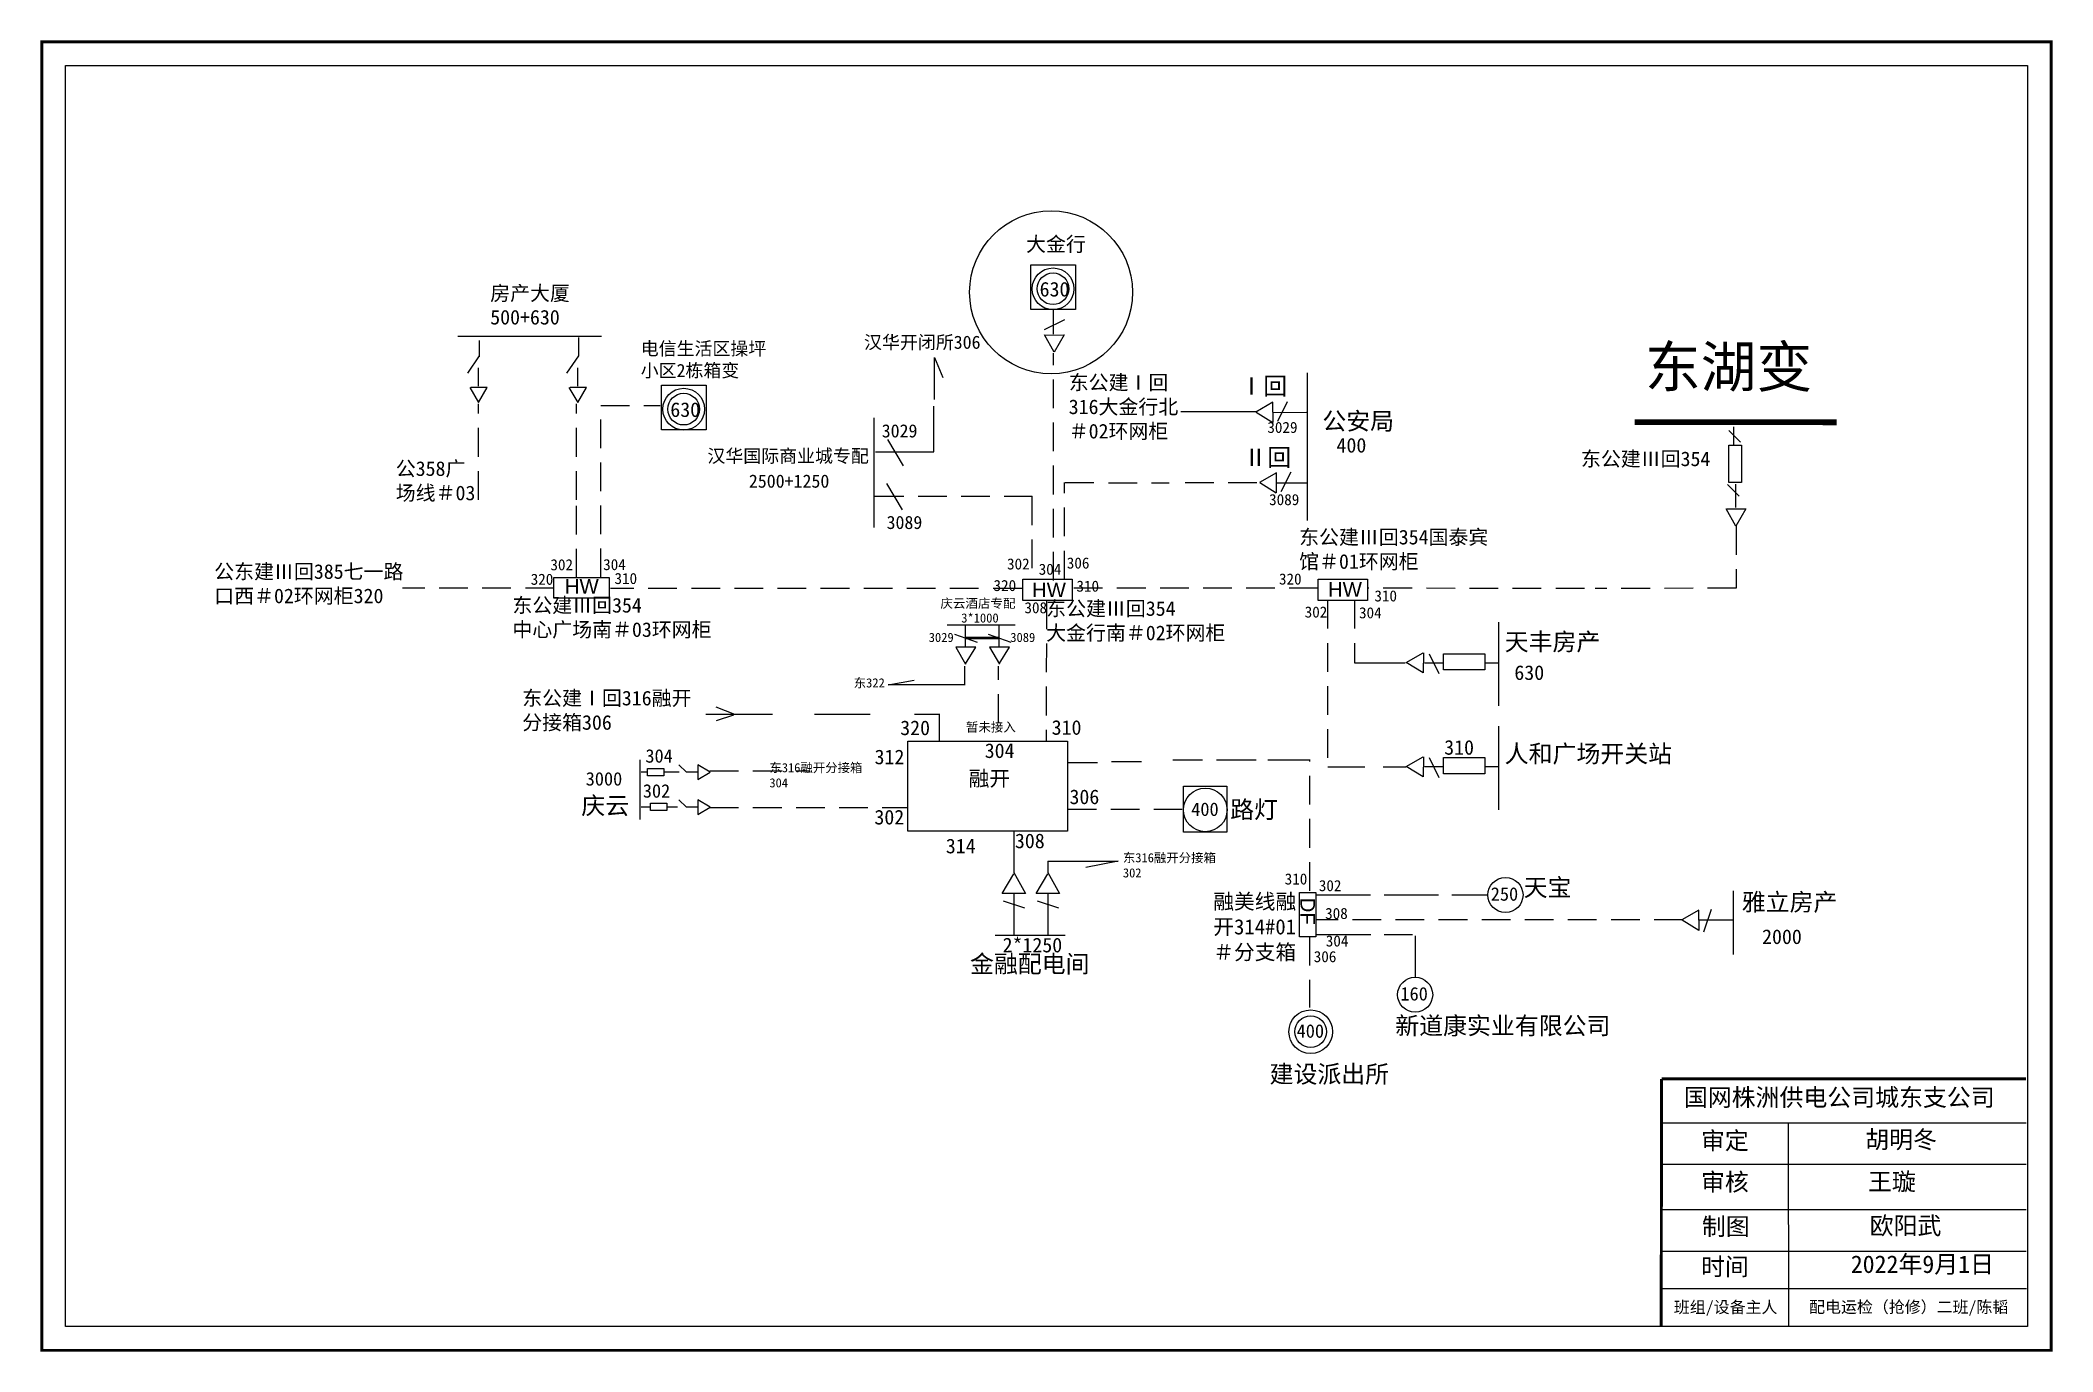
# Model space of a CAD drawing. Extents: x 0 to 344, y 0 to 224.
import ezdxf

# ---------------------------------------------------------------- set-up
doc = ezdxf.new("R2010")
doc.units = 0
doc.header["$LTSCALE"] = 0.774411
doc.linetypes.add('ACAD_ISO02W100', pattern=[15, 12, -3])
doc.linetypes.add('DASHED2', pattern=[9.525, 6.35, -3.175])
doc.layers.get('0').update_dxf_attribs({"linetype": 'CONTINUOUS'})
doc.layers.add('LAYER1', color=5, linetype='ACAD_ISO02W100')
doc.styles.add('SimSun_txtstyle_2.50_0_0', font='simsun.ttc', dxfattribs={"height": 2.5})
doc.styles.get("Standard").update_dxf_attribs({"font": '', "height": 2.5})
doc.styles.add('STYLE1', font='txt.shx', dxfattribs={"height": 2.6})
doc.styles.add('字体', font='', dxfattribs={"height": 2.5})
doc.styles.add('宋体_txtstyle_200.00_0_0200', font='SIMSUN.TTC', dxfattribs={"height": 200})
doc.styles.add('宋体_txtstyle_3.00_0_0', font='SIMSUN.TTC', dxfattribs={"height": 3})
doc.styles.add('宋体_txtstyle_300.00_0_0300', font='SIMSUN.TTC', dxfattribs={"height": 300})
doc.styles.get('Standard').set_extended_font_data('SimSun')
doc.styles.get('字体').set_extended_font_data('SimSun')

msp = doc.modelspace()

# ---------------------------------------------------------------- linework, layer by layer
at = {"color": 0, "linetype": 'Continuous'}
for p, q in [((171.65, 174.66), (175.13, 176.37)), ((173.21, 173.81), (173.21, 178)), ((71.26, 173.48), (95.87, 173.48)), ((74.99, 169.94), (74.99, 172.73)), ((91.96, 170.13), (91.96, 173.29)), ((173.32, 170.77), (171.68, 173.73)), ((171.74, 173.68), (175.07, 173.73)), ((175.07, 173.73), (173.32, 170.77)), ((72.94, 167.15), (74.99, 170.13)), ((89.91, 167.15), (91.96, 170.13)), ((152.86, 169.83), (154.3, 166.43)), ((152.86, 162.67), (152.86, 169.83)), ((74.81, 164.91), (74.81, 168.08)), ((91.77, 164.91), (91.77, 168.08)), ((216.7, 141.93), (216.7, 167.21)), ((73.32, 164.73), (74.81, 162.12)), ((76.3, 164.73), (73.5, 164.73)), ((74.81, 162.12), (76.3, 164.73)), ((90.28, 164.73), (91.77, 162.12)), ((93.26, 164.73), (90.47, 164.73)), ((91.77, 162.12), (93.26, 164.73)), ((211.6, 158.94), (213.29, 162.32)), ((142.48, 159.54), (142.48, 140.73)), ((152.76, 153.68), (152.76, 161.53)), ((208.03, 160.52), (195.02, 160.52)), ((210.79, 160.44), (216.52, 160.48)), ((144.8, 155.78), (147.49, 151.3)), ((142.76, 153.68), (152.76, 153.68)), ((144.63, 148.25), (147.31, 143.77)), ((211.39, 148.39), (216.57, 148.39)), ((212.19, 146.89), (213.89, 150.27)), ((158.16, 120.28), (158.16, 124.05)), ((163.93, 120.28), (163.93, 124.05)), ((249.37, 124.54), (249.37, 110.22)), ((160.21, 121.09), (156.34, 122.41)), ((158.12, 121.97), (163.83, 121.97)), ((158.12, 121.74), (163.83, 121.74)), ((165.98, 121.09), (162.11, 122.41)), ((224.79, 117.61), (233.43, 117.61)), ((233.56, 117.63), (236.51, 119.27)), ((236.51, 115.88), (233.56, 117.63)), ((236.54, 119.27), (236.51, 115.88)), ((236.73, 117.61), (239.97, 117.61)), ((237.5, 119.15), (239.2, 115.76)), ((247.06, 117.61), (249.37, 117.61)), ((144.93, 113.82), (149.37, 114.6)), ((158.09, 113.82), (144.93, 113.82)), ((113.7, 108.78), (115.3, 108.78)), ((115.32, 108.79), (125.09, 108.79)), ((115.4, 110.08), (118.62, 108.82)), ((115.54, 107.7), (118.48, 108.68)), ((132.28, 108.79), (141.86, 108.79)), ((149.44, 108.79), (153.63, 108.79)), ((153.63, 108.83), (153.63, 104.19)), ((249.37, 106.76), (249.37, 92.44)), ((175.61, 100.53), (180.75, 100.53)), ((183.15, 100.69), (188.28, 100.69)), ((193.65, 100.96), (198.7, 100.96)), ((201.1, 100.96), (207.92, 100.96)), ((209.93, 100.96), (216.99, 100.96)), ((233.56, 99.86), (236.51, 101.49)), ((236.54, 101.5), (236.51, 98.1)), ((237.5, 101.37), (239.2, 97.98)), ((220.15, 99.78), (226.53, 99.78)), ((229.63, 99.78), (233.5, 99.78)), ((236.51, 98.1), (233.56, 99.86)), ((236.73, 99.83), (239.97, 99.83)), ((247.06, 99.83), (249.37, 99.83)), ((166.43, 88.76), (166.43, 81.69)), ((172.24, 83.66), (172.24, 81.69)), ((172.24, 83.66), (184.28, 83.66)), ((184.28, 83.66), (178.74, 82.54)), ((164.42, 78.08), (166.43, 81.49)), ((166.43, 81.69), (168.43, 78.08)), ((170.24, 78.08), (172.24, 81.49)), ((172.24, 81.69), (174.25, 78.08)), ((168.43, 78.08), (164.42, 78.08)), ((164.62, 76.87), (168.23, 75.67)), ((166.43, 78.08), (166.43, 71.06)), ((174.25, 78.08), (170.24, 78.08)), ((170.44, 76.87), (174.05, 75.67)), ((172.24, 78.08), (172.24, 71.06)), ((163.24, 70.99), (175.22, 70.99)), ((235.2, 63.73), (235.2, 70.87))]:
    msp.add_line(p, q, dxfattribs=at)
at = {"color": 0, "linetype": 'DASHED2'}
for p, q in [((173.24, 131.67), (173.24, 170.6)), ((74.81, 145.49), (74.81, 161.93)), ((91.59, 145.49), (91.59, 161.93)), ((210.78, 162.18), (207.85, 160.49)), ((210.8, 158.72), (210.78, 162.18)), ((207.93, 160.49), (210.75, 158.74)), ((175.09, 131.86), (175.09, 148.44)), ((175.23, 148.44), (193.01, 148.39)), ((195.73, 148.43), (208.22, 148.45)), ((211.37, 150.13), (208.45, 148.44)), ((208.52, 148.45), (211.35, 146.7)), ((211.39, 146.67), (211.37, 150.13)), ((91.55, 132.15), (91.55, 145.55)), ((142.66, 146.11), (169.59, 146.11)), ((169.51, 146.09), (169.51, 131.77)), ((87.73, 130.35), (61.76, 130.35)), ((167.78, 130.3), (97.36, 130.28)), ((172.01, 128.26), (171.96, 104.2)), ((218.5, 130.35), (176.38, 130.36)), ((220.12, 128.35), (220.12, 99.78)), ((224.72, 128.35), (224.72, 117.53)), ((264.09, 130.29), (227, 130.36)), ((159.95, 120.29), (156.48, 120.27)), ((156.48, 120.27), (158.18, 117.35)), ((158.17, 117.42), (159.92, 120.25)), ((165.71, 120.29), (162.25, 120.27)), ((162.25, 120.27), (163.95, 117.35)), ((163.94, 117.42), (165.69, 120.25)), ((158.06, 113.85), (158.06, 117.03)), ((163.83, 107.31), (163.83, 117.03)), ((217.07, 78.57), (217.07, 101.02)), ((114.4, 99.11), (131.41, 99.11)), ((114.4, 92.85), (148.2, 92.85)), ((175.63, 92.54), (195.26, 92.54)), ((217.05, 70.72), (217.05, 58.57))]:
    msp.add_line(p, q, dxfattribs=at)
at = {"linetype": 'DASHED2'}
for p, q in [((95.74, 132.21), (95.74, 161.62)), ((95.74, 161.62), (105.89, 161.62)), ((290.08, 140.99), (290.08, 130.36)), ((290.08, 130.36), (265.94, 130.29)), ((280.94, 73.6), (218.3, 73.6)), ((283.69, 75.26), (280.76, 73.57)), ((280.84, 73.57), (283.66, 71.82)), ((283.71, 71.8), (283.69, 75.26))]:
    msp.add_line(p, q, dxfattribs=at)
at = {"linetype": 'Continuous'}
for p, q in [((290.81, 155.36), (288.83, 157.34)), ((289.97, 148.14), (289.97, 144.19)), ((290.59, 146.13), (288.61, 148.1)), ((289.99, 140.99), (288.36, 143.94)), ((288.39, 143.92), (291.74, 143.94)), ((291.74, 143.94), (289.99, 140.99)), ((166.68, 124.05), (155.01, 124.05)), ((289.61, 67.65), (289.61, 78.55)), ((283.69, 73.58), (289.45, 73.58)), ((284.51, 71.53), (285.82, 75.4)), ((277.34, 38.87), (339.7, 38.87)), ((298.98, 38.86), (299, 3.97)), ((277.34, 31.77), (339.7, 31.77)), ((277.34, 24.02), (339.7, 24.02)), ((277.34, 16.91), (339.7, 16.91)), ((277.4, 10.5), (339.76, 10.5))]:
    msp.add_line(p, q, dxfattribs=at)
at = {"linetype": 'ACAD_ISO02W100'}
msp.add_line((289.67, 154.86), (289.67, 157.95), dxfattribs=at)
at = {"color": 0}
for p, q in [((102.41, 101), (102.41, 90.79)), ((110.38, 98.87), (109.07, 100.12)), ((112.31, 100.12), (112.31, 97.63)), ((114.46, 98.87), (112.31, 100.12)), ((103.7, 98.87), (102.63, 98.87)), ((109.13, 98.87), (106.51, 98.87)), ((112.31, 98.87), (110.38, 98.87)), ((112.31, 97.63), (114.46, 98.87)), ((110.38, 92.89), (109.07, 94.13)), ((114.46, 92.89), (112.31, 94.13)), ((112.31, 94.13), (112.31, 91.65)), ((102.63, 92.94), (104.21, 92.94)), ((107.02, 92.94), (108.87, 92.94)), ((112.31, 92.89), (110.38, 92.89)), ((112.31, 91.65), (114.46, 92.89))]:
    msp.add_line(p, q, dxfattribs=at)
at = {"linetype": 'Continuous', "const_width": 0.5}
msp.add_lwpolyline([(0.03, 223.89), (344, 223.89), (344, -0.08), (0.03, -0.08)], close=True, dxfattribs=at)
at = {"linetype": 'Continuous'}
for points in [[(4.08, 219.84), (339.96, 219.84), (339.96, 3.97), (4.08, 3.97)], [(169.32, 185.7), (176.97, 185.7), (176.97, 178.06), (169.32, 178.06)], [(106.1, 165.1), (113.76, 165.1), (113.76, 157.45), (106.1, 157.45)]]:
    msp.add_lwpolyline(points, close=True, dxfattribs=at)
for points, const_width in [([(307.25, 158.76), (272.7, 158.77)], 1), ([(277.3, 46.37), (277.23, 3.97)], 0.5), ([(277.34, 46.37), (339.7, 46.37)], 0.5)]:
    msp.add_lwpolyline(points, dxfattribs=dict(at, const_width=const_width))
at = {"linetype": 'ACAD_ISO02W100'}
msp.add_lwpolyline([(291, 148.46), (288.79, 148.46), (288.79, 154.86), (291, 154.86)], close=True, dxfattribs=at)
at = {"color": 0, "linetype": 'Continuous'}
for points in [[(87.68, 132.21), (97.17, 132.21), (97.17, 128.65), (87.68, 128.65)], [(167.95, 131.88), (176.41, 131.88), (176.41, 128.24), (167.95, 128.24)], [(218.5, 131.88), (226.96, 131.88), (226.96, 128.24), (218.5, 128.24)], [(239.97, 119.15), (247.06, 119.15), (247.06, 116.38), (239.97, 116.38)], [(239.97, 101.37), (247.06, 101.37), (247.06, 98.6), (239.97, 98.6)], [(195.49, 96.45), (202.9, 96.45), (202.9, 88.6), (195.49, 88.6)], [(215.32, 78.29), (218.14, 78.29), (218.14, 70.68), (215.32, 70.68)]]:
    msp.add_lwpolyline(points, close=True, dxfattribs=at)
at = {"color": 0}
for points in [[(148.31, 104.2), (175.61, 104.2), (175.61, 88.75), (148.31, 88.75)], [(103.7, 99.51), (106.51, 99.51), (106.51, 98.23), (103.7, 98.23)], [(104.21, 93.58), (107.02, 93.58), (107.02, 92.3), (104.21, 92.3)]]:
    msp.add_lwpolyline(points, close=True, dxfattribs=at)
at = {"color": 12, "linetype": 'Continuous', "lineweight": 0, "ltscale": 0.81433, "true_color": 0xc00000}
msp.add_circle((172.8, 181), 13.94, dxfattribs=at)
at = {"linetype": 'Continuous'}
for centre in [(173.14, 181.6), (109.92, 161)]:
    msp.add_circle(centre, 3.57, dxfattribs=at)
at = {"color": 0, "linetype": 'Continuous'}
for centre in [(173.14, 181.6), (109.92, 161)]:
    msp.add_circle(centre, 2.71, dxfattribs=at)
at = {"color": 0}
for centre, radius in [((199.2, 92.41), 3.73), ((250.58, 77.85), 3), ((235.12, 60.77), 3), ((217.24, 54.45), 3.73), ((217.24, 54.45), 2.71)]:
    msp.add_circle(centre, radius, dxfattribs=at)
at = {"layer": 'LAYER1', "color": 0, "linetype": 'ACAD_ISO02W100'}
for p, q in [((218.18, 77.85), (247.58, 77.85)), ((218.22, 71.06), (234.67, 71.06))]:
    msp.add_line(p, q, dxfattribs=at)

# ---------------------------------------------------------------- texts
at = {"color": 0}
for s, p in [('304', (103.36, 100.5)), ('3000', (93.14, 96.58)), ('302', (102.92, 94.51)), ('400', (196.79, 91.38)), ('250', (248.06, 76.87)), ('160', (232.6, 59.79)), ('400', (214.83, 53.42))]:
    msp.add_text(s, height=2.3, dxfattribs=at).set_placement(p)
at = {"color": 0, "linetype": 'DASHED2'}
for s, p in [('312', (142.59, 100.23)), ('302', (142.56, 89.92))]:
    msp.add_text(s, height=2.5, dxfattribs=at).set_placement(p)
at = {"color": 0, "style": '字体'}
for s, p in [('庆云', (92.4, 91.66)), ('路灯', (203.46, 90.98)), ('天宝', (253.69, 77.64)), ('金融配电间', (158.92, 64.56)), ('新道康实业有限公司', (231.72, 53.98)), ('建设派出所', (210.2, 45.7))]:
    msp.add_text(s, height=3, dxfattribs=at).set_placement(p)
at = {"linetype": 'Continuous', "attachment_point": 1}
for s, insert, char_height, width, style in [('大金行', (168.52, 190.5), 2.5, 28.7955, '字体'), ('人和广场开关站', (250.45, 103.53), 3, 33.3589, '字体'), ('雅立房产', (291.03, 78.14), 3, 28.6667, '字体'), ('国网株洲供电公司城东支公司', (281.12, 44.72), 3, 82.0179, '宋体_txtstyle_3.00_0_0'), ('胡明冬', (312.16, 37.5), 3, 23.4615, '宋体_txtstyle_3.00_0_0'), ('审定', (284.04, 37.31), 3, 23.4615, '字体'), ('审核', (284.04, 30.24), 3, 23.4615, '字体'), ('王璇', (312.63, 30.3), 3, 33.0539, '字体'), ('制图', (284.2, 22.62), 3, 23.4615, '字体'), ('欧阳武', (312.92, 22.76), 3, 60.45, '宋体_txtstyle_3.00_0_0'), ('时间', (284.04, 15.74), 3, 23.4615, '字体')]:
    msp.add_mtext(s, dxfattribs=dict(at, insert=insert, char_height=char_height, width=width, style=style))
at = {"color": 7, "linetype": 'Continuous', "attachment_point": 1}
for s, insert, char_height, width, style in [('630', (170.84, 182.78), 2.5, 6.4338, 'SimSun_txtstyle_2.50_0_0'), ('东湖变', (274.44, 171.76), 7, 132.2648, '字体')]:
    msp.add_mtext(s, dxfattribs=dict(at, insert=insert, char_height=char_height, width=width, style=style))
at = {"color": 0, "linetype": 'Continuous', "attachment_point": 1}
for s, insert, char_height, width, style in [('房产大厦', (76.8, 182.09), 2.5, 28.7955, '字体'), ('500+630', (76.8, 177.99), 2.5, 28.7955, '字体'), ('东公建Ⅰ回316大金行北＃02环网柜', (175.82, 166.82), 2.5, 21.2368, '字体'), ('公安局', (219.23, 160.46), 3, 20.6686, '字体'), ('公358广场线＃03', (60.63, 152.08), 2.5, 14.5033, '字体'), ('Ⅱ回', (205.73, 154.26), 3, 17.7491, '字体'), ('东公建Ⅲ回354', (263.5, 153.75), 2.5, 41.3125, '字体'), ('东公建Ⅲ回354国泰宾馆＃01环网柜', (215.26, 140.35), 2.5, 32.3557, '字体'), ('公东建Ⅲ回385七一路口西＃02环网柜320', (29.56, 134.46), 2.5, 32.4889, '字体'), ('{\\fArial|b0|i0|c0|p32;HW}', (89.56, 131.93), 2.5, 14.5033, '字体'), ('{\\fArial|b0|i0|c0|p32;HW}', (169.53, 131.33), 2.5, 14.5033, '字体'), ('{\\fArial|b0|i0|c0|p32;HW}', (220.19, 131.39), 2.5, 14.5033, '字体'), ('东公建Ⅲ回354\\P中心广场南＃03环网柜', (80.6, 128.69), 2.5, 37.1222, '字体'), ('庆云酒店专配', (153.86, 128.56), 1.57, 23.3065, '字体'), ('东公建Ⅲ回354\\P大金行南＃02环网柜', (171.96, 128.13), 2.5, 34.4556, '字体'), ('3*1000', (157.42, 126.05), 1.57, 23.3065, '字体'), ('3029', (151.86, 122.72), 1.57, 23.3065, '字体'), ('3089', (165.82, 122.72), 1.57, 23.3065, '字体'), ('天丰房产', (250.45, 122.69), 3, 33.3589, '字体'), ('东322', (139, 114.94), 1.57, 23.3065, '字体'), ('东公建Ⅰ回316融开分接箱306', (82.28, 112.8), 2.5, 31.85, '字体'), ('暂未接入', (158.22, 107.38), 1.57, 23.3065, '字体'), ('东316融开分接箱304', (124.59, 100.42), 1.5569, 17.2131, '字体'), ('{\\fSimSun|b0|i0|c134|p2;融开}', (158.7, 99.09), 2.6, 20.4159, 'STYLE1'), ('东316融开分接箱302', (185.1, 85.01), 1.5569, 17.2131, '字体'), ('{\\fSimSun|b0|i0|c134|p2;融美线融开314#01\\P＃分支箱}', (200.57, 78.04), 2.6, 15.1716, 'STYLE1')]:
    msp.add_mtext(s, dxfattribs=dict(at, insert=insert, char_height=char_height, width=width, style=style))
at = {"color": 0, "char_height": 2.25, "attachment_point": 1, "style": '字体'}
for s, insert, width in [('电信生活区操坪小区2栋箱变', (102.56, 172.5), 22.9056), ('汉华开闭所306', (140.79, 173.58), 53.9), ('3029', (143.81, 158.41), 28.9715), ('汉华国际商业城专配', (113.98, 154.12), 53.9), ('2500+1250', (121.07, 149.81), 28.9715), ('3089', (144.64, 142.74), 28.9715)]:
    msp.add_mtext(s, dxfattribs=dict(at, insert=insert, width=width))
at = {"color": 0, "linetype": 'DASHED2', "insert": (205.04, 166.46), "char_height": 3, "width": 18.8598, "attachment_point": 1, "style": '字体'}
msp.add_mtext('Ⅰ回', dxfattribs=at)
at = {"color": 0, "linetype": 'Continuous', "attachment_point": 1}
for s, insert, char_height, width in [('630', (107.63, 162.17), 2.5, 6.4338), ('3029', (209.82, 158.83), 1.898, 4.8851), ('400', (221.66, 156.07), 2.5, 10.1067), ('3089', (210.12, 146.47), 1.898, 4.8851), ('302', (87.1, 135.32), 1.898, 4.8851), ('304', (96.13, 135.35), 1.898, 4.8851), ('302', (165.26, 135.46), 1.898, 4.8851), ('304', (170.68, 134.55), 1.898, 4.8851), ('306', (175.49, 135.62), 1.898, 4.8851), ('306', (175.49, 135.62), 1.898, 4.8851), ('320', (83.73, 132.84), 1.898, 4.8851), ('310', (98.07, 132.97), 1.898, 4.8851), ('320 ', (162.95, 131.77), 1.898, 4.8851), ('310', (177.14, 131.66), 1.898, 4.8851), ('320', (211.81, 132.88), 1.898, 4.8851), ('308', (168.24, 127.97), 1.898, 4.8851), ('310', (228.14, 129.99), 1.898, 4.8851), ('302', (216.21, 127.23), 1.898, 4.8851), ('304 ', (225.51, 127.1), 1.898, 4.8851), ('630', (252.1, 117.16), 2.5, 10.0171), ('310', (240.09, 104.36), 2.5, 10.0171), ('310', (212.79, 81.54), 1.898, 4.8851), ('302', (218.63, 80.4), 1.898, 4.8851), ('308', (219.71, 75.64), 1.898, 4.8851), ('304', (219.82, 70.93), 1.898, 4.8851), ('306', (217.76, 68.25), 1.898, 4.8851)]:
    msp.add_mtext(s, dxfattribs=dict(at, insert=insert, char_height=char_height, width=width))
at = {"color": 0, "linetype": 'DASHED2', "char_height": 2.5, "width": 8.1529, "attachment_point": 1}
for s, insert in [('320', (146.98, 107.71)), ('310', (172.9, 107.77)), ('304', (161.44, 103.8)), ('306', (175.95, 95.9)), ('314', (154.79, 87.48)), ('308', (166.61, 88.36)), ('2*1250', (164.5, 70.53))]:
    msp.add_mtext(s, dxfattribs=dict(at, insert=insert))
at = {"color": 0, "linetype": 'Continuous', "insert": (217.99, 77.4), "char_height": 2.5, "width": 14.5033, "attachment_point": 1, "rotation": 270, "style": '字体'}
msp.add_mtext('{\\fArial|b0|i0|c0|p32;DF}', dxfattribs=at)
at = {"linetype": 'Continuous', "insert": (294.5, 71.96), "char_height": 2.5, "width": 10.1067, "attachment_point": 1}
msp.add_mtext('2000', dxfattribs=at)
at = {"color": 7, "linetype": 'Continuous', "lineweight": 0, "ltscale": 0.837371, "insert": (309.68, 16.16), "char_height": 3, "attachment_point": 1, "style": '宋体_txtstyle_300.00_0_0300'}
msp.add_mtext('2022年9月1日', dxfattribs=at)
at = {"color": 7, "linetype": 'Continuous', "lineweight": 0, "ltscale": 0.465206, "char_height": 2, "attachment_point": 1, "style": '宋体_txtstyle_200.00_0_0200'}
for s, insert in [('班组/设备主人', (279.4, 8.31)), ('配电运检（抢修）二班/陈韬', (302.55, 8.34))]:
    msp.add_mtext(s, dxfattribs=dict(at, insert=insert))

doc.saveas('drawing.dxf')
